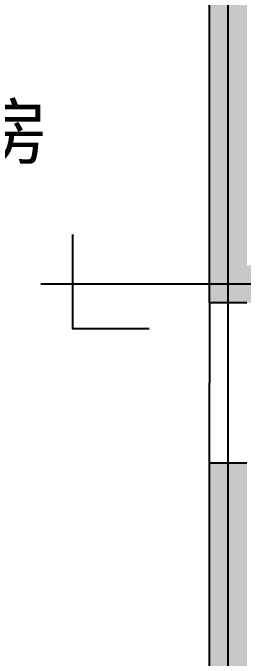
# Model space of a CAD drawing. Header units: metres. Extents: x 0 to 433927, y 0 to 133848.
# Drawn here: x 374917 to 377069, y 112045 to 118072 of the extents above; entities that cross this region are included whole.
import ezdxf

# ---------------------------------------------------------------- set-up
doc = ezdxf.new("R2010")
doc.units = ezdxf.units.M
for name, color, linetype in [('DOTE', 1, 'Continuous'), ('PUB_DIM', 3, 'Continuous'), ('PUB_TEXT', 7, 'Continuous'), ('WALL', 40, 'Continuous'), ('剪力墙', 252, 'Continuous')]:
    doc.layers.add(name, color=color, linetype=linetype)
doc.dimstyles.get("Standard").update_dxf_attribs({"dimtxt": 2.5, "dimasz": 2.5, "dimexe": 1.25, "dimexo": 0.625, "dimtad": 1, "dimcen": 2.5, "dimazin": 3, "dimtfac": 1, "dimtmove": 0, "dimatfit": 3})

# ---------------------------------------------------------------- blocks, each defined once
blk = doc.blocks.new('*D53')
for p, q in [((376755.24, 115365.05), (376755.24, 114615.05)), ((376754.99, 114615.05), (376754.74, 114615.05)), ((376755.24, 113865.05), (376755.24, 114615.05)), ((376755.24, 114615.05), (376755.24, 114615.05)), ((376755.49, 114615.05), (376755.74, 114615.05))]:
    blk.add_line(p, q)
at = {"layer": 'Defpoints'}
for p in [(376755.24, 115365.05), (376755.24, 114615.05), (376755.24, 113865.05)]:
    blk.add_point(p, dxfattribs=at)
at = {"layer": 'PUB_DIM', "insert": (376755.24, 114616.175), "char_height": 1, "attachment_point": 5}
blk.add_mtext('0', dxfattribs=at)

msp = doc.modelspace()

# ---------------------------------------------------------------- hatches: boundary and pattern name
at = {"layer": '剪力墙'}
h = msp.add_hatch(dxfattribs=at)
h.set_pattern_fill('SOLID')
h.paths.add_polyline_path([(361755.24, 125615.05), (361755.24, 107265.05), (377105.24, 107265.05), (379605.24, 107265.05), (379605.24, 113615.05), (379605.24, 115715.05), (377105.24, 115715.05), (377105.24, 125615.05)])
h.paths.add_polyline_path([(369755.24, 125265.05), (369755.24, 107615.05), (362105.24, 107615.05), (362105.24, 125265.05)])
h.paths.add_polyline_path([(370105.24, 125265.05), (376755.24, 125265.05), (376755.24, 115365.05), (377105.24, 115365.05), (379255.24, 115365.05), (379255.24, 107615.05), (377105.24, 107615.05), (377105.24, 113865.05), (376755.24, 113865.05), (376755.24, 107615.05), (370105.24, 107615.05)])

# ---------------------------------------------------------------- linework, layer by layer
at = {"layer": 'DOTE'}
for p, q in [((376930.24, 106440.05), (376930.24, 126440.05)), ((375177.05, 115540.05), (380430.24, 115540.05))]:
    msp.add_line(p, q, dxfattribs=at)
at = {"layer": 'PUB_DIM'}
msp.add_lwpolyline([(375473.33, 116000.88), (375473.33, 115124.58), (376190.16, 115124.58)], dxfattribs=at)
at = {"layer": 'WALL'}
for p, q in [((376755.24, 115365.05), (376755.24, 125265.05)), ((377105.24, 115365.05), (376755.24, 115365.05)), ((376755.24, 107615.05), (376755.24, 113865.05)), ((377105.24, 113865.05), (376755.24, 113865.05))]:
    msp.add_line(p, q, dxfattribs=at)

# ---------------------------------------------------------------- texts
at = {"layer": 'PUB_TEXT'}
msp.add_text('水泵房', height=500, dxfattribs=at).set_placement((373299.02, 116710.53))

# ---------------------------------------------------------------- dimensions: what is measured, and where the dimension line sits
at = {"layer": 'PUB_DIM'}
dim = msp.add_linear_dim(base=(376755.24, 114615.05), p1=(376755.24, 115365.05), p2=(376755.24, 113865.05), dimstyle='Standard', dxfattribs=at)
dim.commit()
dim.dimension.update_dxf_attribs({"geometry": '*D53', "text_midpoint": (376755.24, 114616.175)})

doc.saveas('drawing.dxf')
